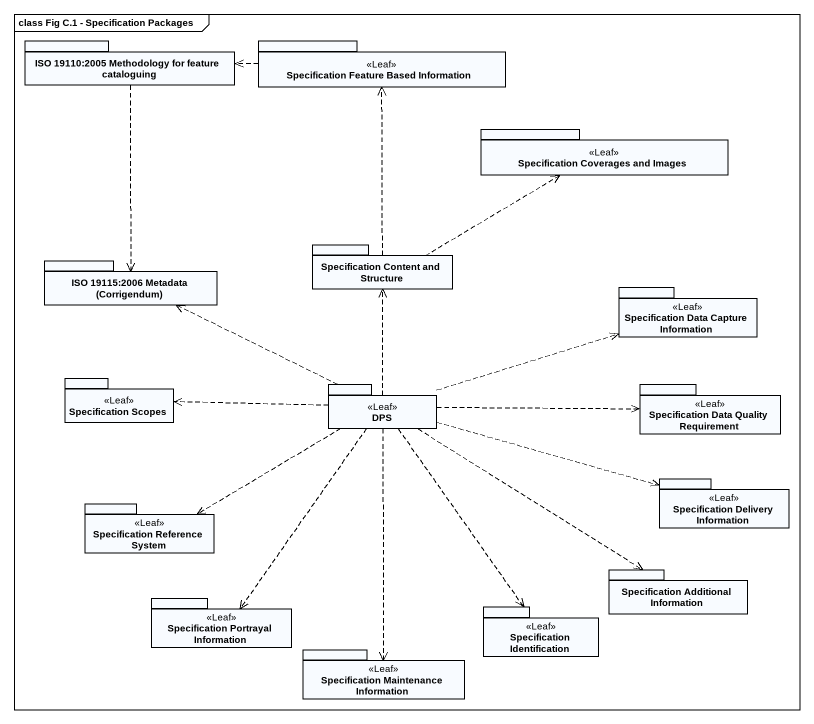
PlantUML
@startuml
mainframe class Fig C.1 - Specification Packages
package "ISO 19110:2005 Methodology for feature cataloguing" as ISO_19110_2005_Methodology {
}
package "Specification Feature Based Information" as Specification_Feature_Based <<Leaf>> {
}
package "Specification Coverages and Images" as Specification_Coverages_and <<Leaf>> {
}
package "Specification Content and Structure" as Specification_Content_and {
}
package "ISO 19115:2006 Metadata (Corrigendum)" as ISO_19115_2006_Metadata {
}
package "Specification Data Capture Information" as Specification_Data_Capture <<Leaf>> {
}
package "Specification Scopes" as Specification_Scopes <<Leaf>> {
}
package DPS <<Leaf>> {
}
package "Specification Data Quality Requirement" as Specification_Data_Quality <<Leaf>> {
}
package "Specification Delivery Information" as Specification_Delivery <<Leaf>> {
}
package "Specification Reference System" as Specification_Reference <<Leaf>> {
}
package "Specification Additional Information" as Specification_Additional {
}
package "Specification Portrayal Information" as Specification_Portrayal <<Leaf>> {
}
package "Specification Identification" as Specification_Identification <<Leaf>> {
}
package "Specification Maintenance Information" as Specification_Maintenance <<Leaf>> {
}
ISO_19110_2005_Methodology ..> ISO_19115_2006_Metadata
Specification_Feature_Based .left.> ISO_19110_2005_Methodology
Specification_Content_and .up.> Specification_Feature_Based
Specification_Content_and .right.> Specification_Coverages_and
DPS .up.> Specification_Content_and
DPS .left.> ISO_19115_2006_Metadata
DPS .right.> Specification_Data_Capture
DPS .left.> Specification_Scopes
DPS .right.> Specification_Data_Quality
DPS .right.> Specification_Delivery
DPS .left.> Specification_Reference
DPS ..> Specification_Additional
DPS ..> Specification_Portrayal
DPS ..> Specification_Identification
DPS ..> Specification_Maintenance
@enduml
